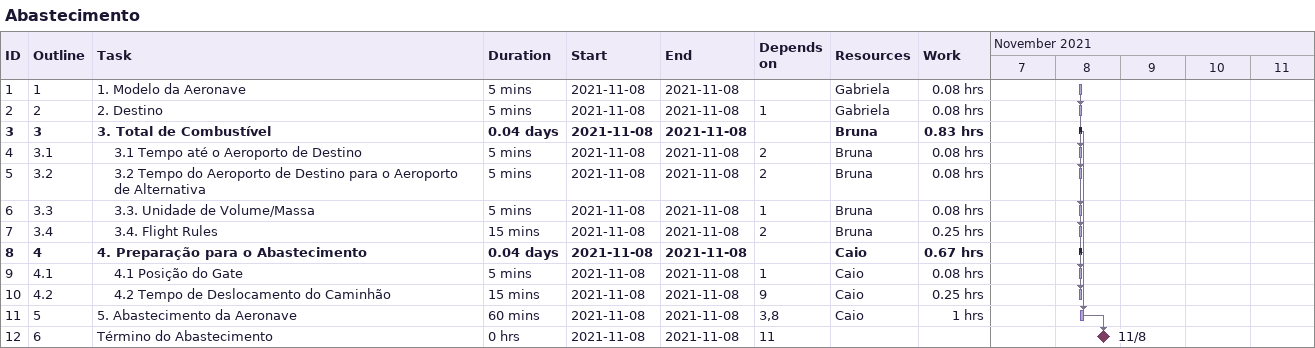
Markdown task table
Abastecimento

| ID | WBS | Task | Duration | Start | Finish | Predecessors | Resources | Work (h) |
|---|---|---|---|---|---|---|---|---|
| 1 | 1 | 1. Modelo da Aeronave | 5min | 2021-11-08 | 2021-11-08 |  | Gabriela | 0.08 |
| 2 | 2 | 2. Destino | 5min | 2021-11-08 | 2021-11-08 | 1 | Gabriela | 0.08 |
| 3 | 3 | **3. Total de Combustível** | 0.04d | 2021-11-08 | 2021-11-08 |  | Bruna | 0.83 |
| 4 | 3.1 | 3.1 Tempo até o Aeroporto de Destino | 5min | 2021-11-08 | 2021-11-08 | 2 | Bruna | 0.08 |
| 5 | 3.2 | 3.2 Tempo do Aeroporto de Destino para o Aeroporto de Alternativa | 5min | 2021-11-08 | 2021-11-08 | 2 | Bruna | 0.08 |
| 6 | 3.3 | 3.3. Unidade de Volume/Massa | 5min | 2021-11-08 | 2021-11-08 | 1 | Bruna | 0.08 |
| 7 | 3.4 | 3.4. Flight Rules | 15min | 2021-11-08 | 2021-11-08 | 2 | Bruna | 0.25 |
| 8 | 4 | **4. Preparação para o Abastecimento** | 0.04d | 2021-11-08 | 2021-11-08 |  | Caio | 0.67 |
| 9 | 4.1 | 4.1 Posição do Gate | 5min | 2021-11-08 | 2021-11-08 | 1 | Caio | 0.08 |
| 10 | 4.2 | 4.2 Tempo de Deslocamento do Caminhão | 15min | 2021-11-08 | 2021-11-08 | 9 | Caio | 0.25 |
| 11 | 5 | 5. Abastecimento da Aeronave | 60min | 2021-11-08 | 2021-11-08 | 3, 8 | Caio | 1 |
| 12 | 6 | Término do Abastecimento | 0h | 2021-11-08 | 2021-11-08 | 11 |  |  |
